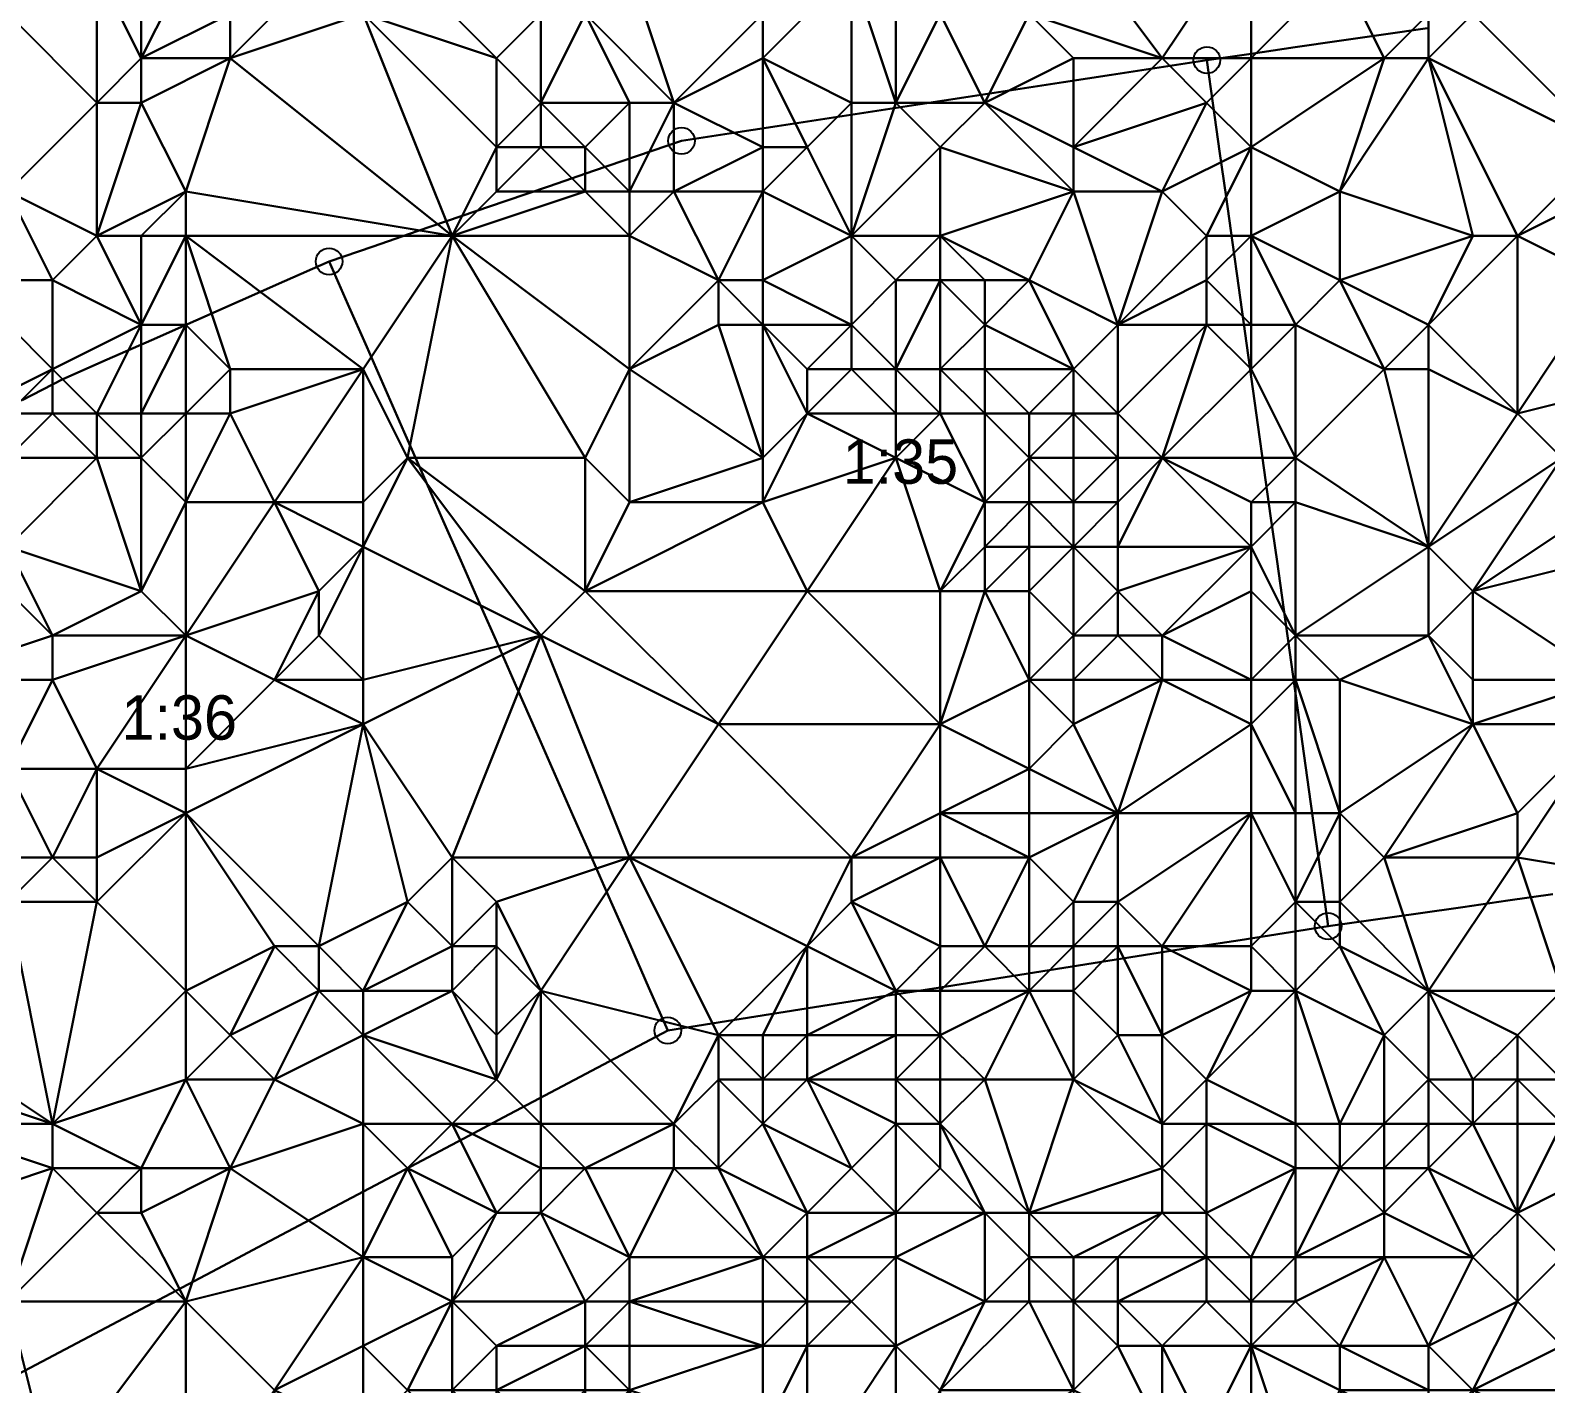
# Model space of a CAD drawing. Header units: metres. Extents: x 305150 to 305680, y 6404300 to 6404580.
# Drawn here: x 305379 to 305447.3, y 6404380.3 to 6404441.3 of the extents above; entities that cross this region are included whole.
import ezdxf

# ---------------------------------------------------------------- set-up
doc = ezdxf.new("R2010")
doc.units = ezdxf.units.M
for name, color, linetype in [('GRANSPUNKTER', 1, 'Continuous'), ('TERRANG', 8, 'Continuous'), ('TOMTBETECKNINGAR', 3, 'Continuous'), ('TOMTER_1945', 1, 'Continuous')]:
    doc.layers.add(name, color=color, linetype=linetype)

msp = doc.modelspace()

# ---------------------------------------------------------------- linework, layer by layer
at = {"layer": 'GRANSPUNKTER'}
for centre in [(305432.01, 6404439.92, 6.854), (305408.34, 6404436.28, 9.613), (305392.46, 6404430.85, 11.748), (305437.47, 6404400.91, 8.847), (305407.72, 6404396.21, 12.546)]:
    msp.add_circle(centre, 0.6, dxfattribs=at)
for p in [(305432.01, 6404439.92, 6.854), (305408.34, 6404436.28, 9.613), (305392.46, 6404430.85, 11.748), (305437.47, 6404400.91, 8.847), (305407.72, 6404396.21, 12.546)]:
    msp.add_point(p, dxfattribs=at)
at = {"layer": 'TOMTER_1945'}
for points in [[(305378.633, 6404424.604, 13.466), (305380.46, 6404425.54, 13.231), (305382.46, 6404426.425, 12.703), (305384.46, 6404427.31, 12.159), (305386.46, 6404428.195, 11.821), (305388.46, 6404429.08, 11.763), (305390.46, 6404429.965, 11.764), (305392.46, 6404430.85, 11.798), (305394.445, 6404431.529, 11.836), (305396.43, 6404432.207, 11.874), (305398.415, 6404432.886, 11.818), (305400.4, 6404433.565, 11.692), (305402.385, 6404434.244, 11.445), (305404.37, 6404434.923, 10.98), (305406.355, 6404435.601, 10.286), (305408.34, 6404436.28, 9.663), (305410.492, 6404436.611, 9.205), (305412.644, 6404436.942, 9.037), (305414.795, 6404437.273, 8.9), (305416.947, 6404437.604, 8.782), (305419.099, 6404437.935, 8.635), (305421.251, 6404438.265, 8.425), (305423.403, 6404438.596, 8.111), (305425.555, 6404438.927, 7.747), (305427.706, 6404439.258, 7.435), (305429.858, 6404439.589, 7.124), (305432.01, 6404439.92, 6.904), (305433.999, 6404440.208, 6.76), (305435.988, 6404440.495, 6.72), (305437.976, 6404440.783, 6.694), (305439.965, 6404441.071, 6.666), (305441.954, 6404441.358, 6.625)], [(305441.954, 6404441.358, 6.625), (305439.965, 6404441.071, 6.666), (305437.976, 6404440.783, 6.694), (305435.988, 6404440.495, 6.72), (305433.999, 6404440.208, 6.76), (305432.01, 6404439.92, 6.904), (305432.297, 6404437.867, 7.26), (305432.585, 6404435.814, 7.798), (305432.872, 6404433.761, 8.302), (305433.159, 6404431.707, 8.755), (305433.447, 6404429.654, 8.911), (305433.734, 6404427.601, 8.972), (305434.022, 6404425.548, 8.705), (305434.309, 6404423.495, 8.272), (305434.596, 6404421.442, 7.886), (305434.884, 6404419.388, 7.781), (305435.171, 6404417.335, 7.837), (305435.458, 6404415.282, 7.902), (305435.746, 6404413.229, 8.028), (305436.033, 6404411.176, 8.251), (305436.321, 6404409.123, 8.529), (305436.608, 6404407.069, 8.808), (305436.895, 6404405.016, 8.975), (305437.183, 6404402.963, 8.957), (305437.47, 6404400.91, 8.897)], [(305407.72, 6404396.21, 12.596), (305409.703, 6404396.523, 12.414), (305411.687, 6404396.837, 12.464), (305413.67, 6404397.15, 12.723), (305415.653, 6404397.463, 13.293), (305417.637, 6404397.777, 13.902), (305419.62, 6404398.09, 14.217), (305421.603, 6404398.403, 14.167), (305423.587, 6404398.717, 14.034), (305425.57, 6404399.03, 13.711), (305427.553, 6404399.343, 13.027), (305429.537, 6404399.657, 12.084), (305431.52, 6404399.97, 11.105), (305433.503, 6404400.283, 10.123), (305435.487, 6404400.597, 9.382), (305437.47, 6404400.91, 8.897), (305437.183, 6404402.963, 8.957), (305436.895, 6404405.016, 8.975), (305436.608, 6404407.069, 8.808), (305436.321, 6404409.123, 8.529), (305436.033, 6404411.176, 8.251), (305435.746, 6404413.229, 8.028), (305435.458, 6404415.282, 7.902), (305435.171, 6404417.335, 7.837), (305434.884, 6404419.388, 7.781), (305434.596, 6404421.442, 7.886), (305434.309, 6404423.495, 8.272), (305434.022, 6404425.548, 8.705), (305433.734, 6404427.601, 8.972), (305433.447, 6404429.654, 8.911), (305433.159, 6404431.707, 8.755), (305432.872, 6404433.761, 8.302), (305432.585, 6404435.814, 7.798), (305432.297, 6404437.867, 7.26), (305432.01, 6404439.92, 6.904), (305429.858, 6404439.589, 7.124), (305427.706, 6404439.258, 7.435), (305425.555, 6404438.927, 7.747), (305423.403, 6404438.596, 8.111), (305421.251, 6404438.265, 8.425), (305419.099, 6404437.935, 8.635), (305416.947, 6404437.604, 8.782), (305414.795, 6404437.273, 8.9), (305412.644, 6404436.942, 9.037), (305410.492, 6404436.611, 9.205), (305408.34, 6404436.28, 9.663), (305406.355, 6404435.601, 10.286), (305404.37, 6404434.923, 10.98), (305402.385, 6404434.244, 11.445), (305400.4, 6404433.565, 11.692), (305398.415, 6404432.886, 11.818), (305396.43, 6404432.207, 11.874), (305394.445, 6404431.529, 11.836), (305392.46, 6404430.85, 11.798), (305393.308, 6404428.926, 11.867), (305394.156, 6404427.001, 11.937), (305395.003, 6404425.077, 11.967), (305395.851, 6404423.152, 11.984), (305396.699, 6404421.228, 12.03), (305397.547, 6404419.303, 12.086), (305398.394, 6404417.379, 12.139), (305399.242, 6404415.454, 12.192), (305400.09, 6404413.53, 12.313), (305400.938, 6404411.606, 12.327), (305401.786, 6404409.681, 12.305), (305402.633, 6404407.757, 12.282), (305403.481, 6404405.832, 12.26), (305404.329, 6404403.908, 12.239), (305405.177, 6404401.983, 12.335), (305406.024, 6404400.059, 12.388), (305406.872, 6404398.134, 12.44), (305407.72, 6404396.21, 12.596)], [(305378.205, 6404380.596, 17.467), (305380.049, 6404381.572, 17.505), (305381.894, 6404382.548, 17.588), (305383.739, 6404383.524, 17.67), (305385.584, 6404384.499, 17.784), (305387.428, 6404385.475, 17.749), (305389.273, 6404386.451, 17.715), (305391.118, 6404387.427, 17.681), (305392.962, 6404388.403, 17.382), (305394.807, 6404389.379, 16.997), (305396.652, 6404390.355, 16.393), (305398.496, 6404391.331, 15.417), (305400.341, 6404392.306, 14.55), (305402.186, 6404393.282, 13.854), (305404.031, 6404394.258, 13.516), (305405.875, 6404395.234, 13.109), (305407.72, 6404396.21, 12.596), (305406.872, 6404398.134, 12.44), (305406.024, 6404400.059, 12.388), (305405.177, 6404401.983, 12.335), (305404.329, 6404403.908, 12.239), (305403.481, 6404405.832, 12.26), (305402.633, 6404407.757, 12.282), (305401.786, 6404409.681, 12.305), (305400.938, 6404411.606, 12.327), (305400.09, 6404413.53, 12.313), (305399.242, 6404415.454, 12.192), (305398.394, 6404417.379, 12.139), (305397.547, 6404419.303, 12.086), (305396.699, 6404421.228, 12.03), (305395.851, 6404423.152, 11.984), (305395.003, 6404425.077, 11.967), (305394.156, 6404427.001, 11.937), (305393.308, 6404428.926, 11.867), (305392.46, 6404430.85, 11.798), (305390.46, 6404429.965, 11.764), (305388.46, 6404429.08, 11.763), (305386.46, 6404428.195, 11.821), (305384.46, 6404427.31, 12.159), (305382.46, 6404426.425, 12.703), (305380.46, 6404425.54, 13.231), (305378.633, 6404424.604, 13.466)], [(305447.602, 6404402.342, 9.846), (305445.576, 6404402.056, 9.643), (305443.549, 6404401.769, 9.3), (305441.523, 6404401.483, 8.966), (305439.496, 6404401.196, 8.826), (305437.47, 6404400.91, 8.897), (305435.487, 6404400.597, 9.382), (305433.503, 6404400.283, 10.123), (305431.52, 6404399.97, 11.105), (305429.537, 6404399.657, 12.084), (305427.553, 6404399.343, 13.027), (305425.57, 6404399.03, 13.711), (305423.587, 6404398.717, 14.034), (305421.603, 6404398.403, 14.167), (305419.62, 6404398.09, 14.217), (305417.637, 6404397.777, 13.902), (305415.653, 6404397.463, 13.293), (305413.67, 6404397.15, 12.723), (305411.687, 6404396.837, 12.464), (305409.703, 6404396.523, 12.414), (305407.72, 6404396.21, 12.596), (305405.875, 6404395.234, 13.109), (305404.031, 6404394.258, 13.516), (305402.186, 6404393.282, 13.854), (305400.341, 6404392.306, 14.55), (305398.496, 6404391.331, 15.417), (305396.652, 6404390.355, 16.393), (305394.807, 6404389.379, 16.997), (305392.962, 6404388.403, 17.382), (305391.118, 6404387.427, 17.681), (305389.273, 6404386.451, 17.715), (305387.428, 6404385.475, 17.749), (305385.584, 6404384.499, 17.784), (305383.739, 6404383.524, 17.67), (305381.894, 6404382.548, 17.588), (305380.049, 6404381.572, 17.505), (305378.205, 6404380.596, 17.467)], [(305437.47, 6404400.91, 8.897), (305439.496, 6404401.196, 8.826), (305441.523, 6404401.483, 8.966), (305443.549, 6404401.769, 9.3), (305445.576, 6404402.056, 9.643), (305447.602, 6404402.342, 9.846)]]:
    msp.add_polyline3d(points, dxfattribs=at)

# ---------------------------------------------------------------- texts
at = {"layer": 'TOMTBETECKNINGAR'}
for s, p in [('1:35', (305415.6, 6404420.834, 12.375)), ('1:36', (305383.106, 6404409.306, 14.502))]:
    msp.add_text(s, height=2, dxfattribs=at).set_placement(p)

# ---------------------------------------------------------------- meshes
at = {"layer": 'TERRANG'}
mesh = msp.add_polyface(dxfattribs=at)
corners = [(305360, 6404462, 13.104), (305358, 6404462, 13.379), (305362, 6404458, 13.174), (305360, 6404448, 13.766), (305358, 6404452, 14.04), (305354, 6404446, 14.016), (305358, 6404440, 12.742), (305364, 6404452, 13.627), (305366, 6404464, 12.273), (305362, 6404450, 13.798), (305366, 6404446, 12.883), (305366, 6404444, 12.58), (305370, 6404446, 12.111), (305376, 6404450, 10.943), (305368, 6404452, 13.034), (305368, 6404454, 13.006), (305376, 6404446, 10.565), (305382, 6404448, 10.176), (305382, 6404444, 10.121), (305368, 6404456, 12.827), (305362, 6404448, 13.609), (305364, 6404442, 12.435), (305372, 6404466, 11.089), (305376, 6404456, 11.026), (305374, 6404454, 11.426), (305384, 6404446, 9.92), (305384, 6404444, 10.161), (305386, 6404444, 10.283), (305388, 6404446, 9.781), (305382, 6404456, 10.183), (305390, 6404450, 9.182), (305392, 6404448, 9.151), (305388, 6404444, 10.374), (305390, 6404460, 9.891), (305390, 6404456, 9.782), (305392, 6404458, 9.621), (305386, 6404454, 10.071), (305390, 6404452, 9.314), (305392, 6404450, 8.867), (305392, 6404452, 8.911), (305378, 6404462, 10.666), (305382, 6404464, 9.702), (305384, 6404464, 9.437), (305378, 6404442, 10.241), (305376, 6404444, 10.359), (305372, 6404442, 10.652), (305394, 6404444, 10.522)]
mesh.append_faces([[corners[k] for k in face] for face in [(0, 1, 2), (3, 4, 5), (6, 3, 5), (4, 7, 2), (8, 0, 2), (3, 9, 4), (9, 7, 4), (10, 11, 12), (13, 14, 12), (14, 10, 12), (7, 14, 15), (10, 14, 7), (16, 13, 12), (17, 16, 18), (16, 17, 13), (19, 8, 2), (7, 19, 2), (19, 7, 15), (20, 9, 3), (20, 3, 21), (22, 19, 23), (24, 14, 13), (14, 24, 15), (23, 24, 13), (24, 19, 15), (19, 24, 23), (25, 18, 26), (25, 17, 18), (27, 25, 26), (28, 25, 27), (29, 23, 13), (17, 29, 13), (30, 28, 31), (30, 25, 28), (32, 28, 27), (33, 34, 35), (36, 29, 17), (36, 30, 37), (34, 36, 37), (29, 36, 33), (36, 34, 33), (38, 30, 31), (39, 34, 37), (29, 40, 23), (41, 40, 29), (42, 29, 33), (1, 4, 2), (18, 16, 43), (43, 16, 44), (45, 16, 12), (16, 45, 44), (20, 10, 7), (9, 20, 7), (11, 20, 21), (10, 20, 11), (32, 46, 31), (28, 32, 31), (30, 36, 25), (25, 36, 17), (30, 39, 37), (38, 39, 30), (34, 39, 35)]])
mesh = msp.add_polyface(dxfattribs=at)
corners = [(305420, 6404450, 6.67), (305418, 6404444, 7.014), (305424, 6404448, 6.532), (305420, 6404430, 9.386), (305422, 6404430, 9.338), (305420, 6404432, 9.058), (305422, 6404428, 10.21), (305420, 6404442, 7.275), (305424, 6404442, 7.11), (305420, 6404426, 11.523), (305430, 6404440, 6.944), (305434, 6404446, 5.998), (305426, 6404440, 7.305), (305438, 6404430, 7.656), (305438, 6404434, 7.386), (305434, 6404432, 8.53), (305432, 6404428, 9.196), (305432, 6404430, 9.091), (305428, 6404428, 9.006), (305444, 6404432, 7.169), (305442, 6404440, 6.828), (305422, 6404438, 8.418), (305418, 6404438, 8.631), (305420, 6404436, 8.914), (305426, 6404436, 8.569), (305440, 6404440, 6.819), (305442, 6404442, 6.456), (305438, 6404444, 6.042), (305444, 6404442, 6.39), (305432, 6404432, 8.868), (305436, 6404428, 8.212), (305440, 6404426, 7.432), (305442, 6404428, 7.34), (305426, 6404434, 8.884), (305430, 6404434, 8.696), (305434, 6404436, 7.465), (305432, 6404438, 7.201), (305444, 6404446, 5.364), (305438, 6404452, 5.424), (305444, 6404444, 5.726), (305434, 6404428, 8.922), (305434, 6404426, 8.741), (305424, 6404430, 9.125), (305426, 6404426, 9.434), (305434, 6404440, 6.735)]
mesh.append_faces([[corners[k] for k in face] for face in [(0, 1, 2), (3, 4, 5), (6, 4, 3), (1, 7, 2), (7, 8, 2), (9, 6, 3), (10, 11, 2), (8, 10, 2), (12, 10, 8), (13, 14, 15), (16, 17, 18), (19, 14, 13), (14, 19, 20), (21, 12, 8), (7, 21, 8), (21, 22, 23), (12, 24, 10), (21, 24, 12), (25, 14, 20), (25, 26, 27), (26, 25, 20), (28, 26, 20), (29, 17, 15), (30, 13, 15), (30, 31, 13), (31, 32, 13), (32, 19, 13), (24, 33, 34), (34, 33, 18), (33, 23, 5), (25, 35, 14), (14, 35, 15), (35, 36, 34), (29, 35, 34), (35, 29, 15), (37, 38, 27), (28, 39, 26), (30, 40, 41), (16, 40, 17), (17, 40, 15), (40, 30, 15), (33, 42, 18), (6, 42, 4), (42, 43, 18), (43, 42, 6), (44, 35, 25), (35, 44, 36), (44, 25, 27), (11, 44, 27), (36, 44, 10), (10, 44, 11), (36, 24, 34), (24, 36, 10), (29, 34, 18), (17, 29, 18), (33, 24, 21), (33, 21, 23), (38, 11, 27), (26, 39, 27), (39, 37, 27), (42, 33, 5), (4, 42, 5)]])
mesh = msp.add_polyface(dxfattribs=at)
corners = [(305408, 6404438, 8.968), (305412, 6404440, 8.618), (305412, 6404442, 8.183), (305406, 6404444, 8.011), (305414, 6404436, 8.998), (305416, 6404438, 8.752), (305394, 6404442, 11.087), (305398, 6404432, 11.872), (305400, 6404436, 11.394), (305388, 6404440, 11.565), (305402, 6404438, 10.421), (305404, 6404442, 8.501), (305402, 6404442, 8.905), (305406, 6404438, 9.224), (305410, 6404446, 7.251), (305404, 6404448, 7.515), (305410, 6404450, 6.954), (305408, 6404434, 10.588), (305412, 6404436, 9.175), (305398, 6404442, 10.364), (305396, 6404444, 10.191), (305402, 6404444, 8.246), (305400, 6404448, 7.786), (305416, 6404444, 7.159), (305420, 6404450, 6.67), (305418, 6404444, 7.014), (305402, 6404436, 11.063), (305400, 6404434, 11.685), (305394, 6404444, 10.522), (305390, 6404442, 11.247), (305400, 6404440, 10.371), (305412, 6404434, 9.726), (305404, 6404436, 10.634), (305406, 6404434, 10.987), (305396, 6404448, 8.43), (305398, 6404446, 8.526), (305394, 6404448, 8.866), (305392, 6404448, 9.151), (305404, 6404434, 11.285), (305396, 6404446, 9.17), (305418, 6404438, 8.631), (305422, 6404438, 8.418), (305420, 6404442, 7.275), (305416, 6404432, 9.314), (305420, 6404436, 8.914)]
mesh.append_faces([[corners[k] for k in face] for face in [(0, 1, 2), (3, 0, 2), (1, 4, 5), (6, 7, 8), (7, 6, 9), (10, 11, 12), (11, 10, 13), (14, 3, 2), (3, 14, 15), (14, 16, 15), (17, 18, 0), (18, 1, 0), (18, 4, 1), (6, 19, 20), (21, 11, 3), (21, 3, 15), (11, 21, 12), (22, 21, 15), (21, 19, 12), (23, 14, 2), (14, 23, 16), (24, 23, 25), (26, 10, 8), (27, 26, 8), (28, 6, 20), (28, 29, 6), (10, 30, 8), (30, 10, 12), (19, 30, 12), (31, 18, 17), (18, 31, 4), (32, 33, 13), (10, 32, 13), (26, 32, 10), (34, 35, 22), (19, 35, 20), (21, 35, 19), (35, 21, 22), (28, 36, 37), (38, 26, 27), (38, 32, 26), (32, 38, 33), (35, 39, 20), (39, 35, 34), (39, 28, 20), (36, 39, 34), (39, 36, 28), (40, 41, 42), (11, 13, 0), (3, 11, 0), (13, 33, 0), (33, 17, 0), (1, 23, 2), (23, 1, 5), (30, 19, 6), (30, 6, 8), (40, 23, 5), (23, 40, 25), (40, 42, 25), (43, 40, 5), (4, 43, 5), (40, 43, 44)]])
mesh = msp.add_polyface(dxfattribs=at)
corners = [(305464, 6404442, 5.703), (305466, 6404444, 5.144), (305462, 6404448, 4.473), (305458, 6404442, 5.557), (305444, 6404432, 7.169), (305446, 6404432, 7.207), (305442, 6404440, 6.828), (305450, 6404436, 7.216), (305448, 6404444, 5.441), (305452, 6404438, 6.555), (305456, 6404446, 4.832), (305462, 6404440, 5.952), (305444, 6404442, 6.39), (305460, 6404436, 7.109), (305450, 6404430, 7.483), (305450, 6404434, 7.412), (305452, 6404434, 7.462), (305454, 6404440, 5.815), (305454, 6404436, 7.162), (305444, 6404444, 5.726), (305444, 6404446, 5.364), (305454, 6404434, 7.471), (305456, 6404434, 7.469), (305452, 6404436, 7.202), (305458, 6404434, 7.441), (305460, 6404434, 7.336), (305462, 6404430, 6.936), (305456, 6404426, 7.567), (305474, 6404434, 6.813), (305470, 6404432, 6.676), (305472, 6404430, 6.094), (305468, 6404434, 6.881), (305468, 6404430, 6.454), (305468, 6404440, 6.189), (305472, 6404438, 6.798), (305472, 6404442, 6.015), (305474, 6404436, 6.921), (305474, 6404438, 6.837), (305456, 6404444, 5.109), (305452, 6404448, 4.887), (305466, 6404440, 6.063), (305466, 6404434, 6.856), (305470, 6404446, 4.616), (305468, 6404446, 4.578), (305474, 6404442, 6.036), (305454, 6404426, 7.566), (305466, 6404428, 6.621)]
mesh.append_faces([[corners[k] for k in face] for face in [(0, 1, 2), (3, 0, 2), (4, 5, 6), (5, 7, 6), (8, 7, 9), (10, 3, 2), (3, 11, 0), (7, 12, 6), (12, 7, 8), (13, 11, 3), (14, 15, 5), (15, 14, 16), (15, 7, 5), (17, 8, 9), (18, 17, 9), (17, 13, 3), (13, 17, 18), (19, 8, 20), (19, 12, 8), (18, 21, 22), (14, 21, 16), (7, 23, 9), (23, 18, 9), (13, 24, 25), (24, 26, 25), (27, 24, 22), (28, 29, 30), (29, 31, 32), (33, 31, 34), (35, 33, 34), (36, 37, 34), (10, 38, 3), (38, 17, 3), (8, 38, 39), (17, 38, 8), (40, 33, 1), (40, 1, 0), (11, 40, 0), (13, 41, 11), (41, 40, 11), (41, 13, 25), (26, 41, 25), (31, 41, 32), (15, 23, 7), (23, 15, 16), (21, 23, 16), (23, 21, 18), (24, 13, 18), (24, 18, 22), (29, 28, 36), (29, 36, 34), (31, 29, 34), (1, 42, 43), (42, 33, 35), (33, 42, 1), (37, 44, 35), (37, 35, 34), (21, 45, 22), (40, 41, 33), (33, 41, 31), (46, 41, 26), (41, 46, 32)]])
mesh = msp.add_polyface(dxfattribs=at)
corners = [(305398, 6404432, 11.872), (305386, 6404434, 11.492), (305386, 6404432, 11.543), (305388, 6404440, 11.565), (305384, 6404432, 11.522), (305378, 6404442, 10.241), (305378, 6404434, 11.384), (305382, 6404438, 11.27), (305384, 6404440, 11.187), (305384, 6404438, 11.375), (305382, 6404444, 10.121), (305384, 6404444, 10.161), (305394, 6404442, 11.087), (305390, 6404442, 11.247), (305382, 6404432, 11.515), (305380, 6404430, 11.825), (305388, 6404426, 11.875), (305394, 6404426, 11.907), (305386, 6404428, 11.793), (305386, 6404444, 10.283), (305388, 6404442, 11.207), (305376, 6404430, 11.748), (305388, 6404444, 10.374), (305386, 6404424, 12.431), (305384, 6404428, 11.974), (305388, 6404424, 12.055), (305390, 6404420, 12.07), (305380, 6404426, 13.1), (305386, 6404414, 13.216), (305392, 6404416, 12.055), (305386, 6404420, 12.691), (305384, 6404416, 13.205), (305378, 6404418, 13.9), (305382, 6404422, 13.641), (305378, 6404422, 13.792), (305382, 6404424, 13.453), (305384, 6404424, 12.999), (305376, 6404424, 13.411), (305378, 6404424, 13.551), (305384, 6404422, 13.235), (305380, 6404424, 13.598), (305376, 6404418, 13.857), (305380, 6404414, 13.723), (305394, 6404444, 10.522)]
mesh.append_faces([[corners[k] for k in face] for face in [(0, 1, 2), (1, 0, 3), (1, 4, 2), (5, 6, 7), (8, 9, 3), (9, 1, 3), (9, 8, 7), (10, 8, 11), (12, 13, 3), (14, 6, 15), (6, 14, 7), (16, 17, 2), (18, 16, 2), (8, 19, 11), (13, 20, 3), (20, 8, 3), (20, 19, 8), (6, 21, 15), (22, 20, 13), (20, 22, 19), (23, 16, 18), (24, 14, 15), (14, 24, 4), (23, 25, 16), (25, 26, 17), (16, 25, 17), (21, 27, 15), (27, 24, 15), (28, 29, 26), (25, 30, 26), (30, 25, 23), (30, 28, 26), (28, 30, 31), (32, 31, 33), (34, 32, 33), (35, 36, 24), (27, 35, 24), (37, 34, 38), (36, 39, 23), (39, 30, 23), (40, 27, 38), (40, 35, 27), (34, 40, 38), (40, 34, 33), (35, 40, 33), (41, 42, 32), (10, 5, 7), (8, 10, 7), (1, 14, 4), (14, 9, 7), (9, 14, 1), (43, 22, 13), (24, 18, 2), (4, 24, 2), (24, 36, 18), (36, 23, 18), (37, 27, 21), (27, 37, 38), (39, 35, 33), (35, 39, 36), (31, 39, 33), (30, 39, 31)]])
mesh = msp.add_polyface(dxfattribs=at)
corners = [(305394, 6404426, 11.907), (305398, 6404432, 11.872), (305386, 6404432, 11.543), (305396, 6404422, 11.944), (305404, 6404422, 12.292), (305404, 6404416, 12.288), (305394, 6404420, 11.879), (305390, 6404420, 12.07), (305406, 6404420, 12.267), (305402, 6404414, 12.286), (305406, 6404426, 12.128), (305406, 6404432, 11.484), (305400, 6404434, 11.685), (305400, 6404436, 11.394), (305420, 6404416, 11.933), (305418, 6404422, 11.962), (305414, 6404416, 11.67), (305408, 6404434, 10.588), (305406, 6404434, 10.987), (305418, 6404424, 11.942), (305420, 6404424, 11.972), (305418, 6404430, 9.477), (305420, 6404430, 9.386), (305420, 6404432, 9.058), (305410, 6404430, 11.579), (305412, 6404422, 11.8), (305410, 6404428, 11.898), (305412, 6404434, 9.726), (305412, 6404420, 11.776), (305414, 6404424, 11.795), (305422, 6404420, 11.964), (305394, 6404418, 11.871), (305392, 6404416, 12.055), (305412, 6404430, 11.208), (305416, 6404426, 11.565), (305404, 6404434, 11.285), (305418, 6404426, 11.524), (305416, 6404428, 10.818), (305416, 6404432, 9.314), (305414, 6404436, 8.998), (305420, 6404436, 8.914), (305414, 6404426, 11.691), (305412, 6404428, 11.692), (305420, 6404426, 11.523), (305392, 6404414, 12.229)]
mesh.append_faces([[corners[k] for k in face] for face in [(0, 1, 2), (1, 0, 3), (4, 1, 3), (5, 4, 3), (0, 6, 3), (7, 6, 0), (5, 8, 4), (9, 5, 3), (10, 1, 4), (10, 11, 1), (8, 10, 4), (1, 12, 13), (14, 15, 16), (17, 18, 11), (19, 15, 20), (21, 22, 23), (24, 17, 11), (25, 26, 10), (25, 10, 8), (24, 27, 17), (28, 25, 8), (15, 28, 16), (19, 29, 15), (15, 30, 20), (31, 6, 7), (32, 31, 7), (6, 31, 3), (31, 9, 3), (33, 27, 24), (34, 29, 19), (18, 35, 11), (36, 21, 37), (34, 36, 37), (36, 34, 19), (38, 33, 37), (21, 38, 37), (33, 38, 27), (27, 38, 39), (38, 21, 23), (40, 38, 23), (34, 41, 29), (41, 34, 37), (33, 42, 37), (42, 41, 37), (26, 24, 10), (10, 24, 11), (28, 8, 5), (28, 5, 16), (28, 29, 25), (29, 28, 15), (35, 12, 1), (11, 35, 1), (36, 43, 22), (21, 36, 22), (43, 36, 20), (36, 19, 20), (44, 31, 32), (29, 42, 25), (25, 42, 26), (41, 42, 29), (42, 24, 26), (42, 33, 24)]])
mesh = msp.add_polyface(dxfattribs=at)
corners = [(305446, 6404404, 9.815), (305450, 6404410, 9.885), (305446, 6404406, 9.797), (305444, 6404416, 8.231), (305444, 6404412, 9.136), (305450, 6404412, 9.794), (305444, 6404410, 9.439), (305448, 6404422, 7.82), (305442, 6404418, 7.788), (305446, 6404424, 7.511), (305462, 6404412, 10.744), (305462, 6404408, 10.407), (305464, 6404410, 10.794), (305456, 6404416, 10.278), (305466, 6404414, 10.882), (305468, 6404406, 10.901), (305462, 6404402, 10.191), (305450, 6404420, 8.526), (305458, 6404402, 9.997), (305452, 6404418, 9.553), (305454, 6404420, 9.38), (305454, 6404416, 10.102), (305464, 6404416, 10.607), (305462, 6404416, 10.607), (305460, 6404416, 10.532), (305460, 6404418, 10.167), (305450, 6404430, 7.483), (305446, 6404432, 7.207), (305454, 6404418, 9.9), (305464, 6404418, 10.049), (305456, 6404420, 9.505), (305456, 6404418, 10.064), (305458, 6404424, 7.869), (305442, 6404428, 7.34), (305444, 6404432, 7.169), (305462, 6404430, 6.936), (305458, 6404434, 7.441), (305456, 6404426, 7.567), (305454, 6404424, 7.825), (305462, 6404428, 6.902), (305454, 6404426, 7.566), (305454, 6404434, 7.471), (305456, 6404424, 7.85), (305466, 6404428, 6.621), (305464, 6404426, 7.019), (305456, 6404434, 7.469)]
mesh.append_faces([[corners[k] for k in face] for face in [(0, 1, 2), (3, 4, 5), (1, 6, 2), (3, 7, 8), (7, 9, 8), (10, 11, 12), (11, 13, 1), (13, 11, 10), (14, 10, 12), (15, 11, 16), (17, 7, 3), (0, 18, 1), (18, 11, 1), (11, 18, 16), (19, 3, 5), (19, 17, 3), (19, 20, 17), (21, 19, 5), (22, 23, 10), (24, 13, 10), (23, 24, 10), (24, 23, 25), (26, 27, 9), (21, 28, 19), (28, 20, 19), (23, 29, 25), (22, 29, 23), (30, 31, 25), (32, 30, 25), (27, 33, 9), (34, 33, 27), (35, 36, 37), (17, 38, 7), (20, 38, 17), (39, 37, 32), (39, 35, 37), (40, 41, 26), (38, 40, 7), (37, 42, 32), (42, 30, 32), (39, 43, 35), (44, 39, 32), (4, 6, 5), (6, 1, 5), (1, 21, 5), (13, 21, 1), (31, 24, 25), (24, 31, 13), (28, 21, 13), (31, 28, 13), (30, 28, 31), (28, 30, 20), (40, 37, 45), (40, 26, 9), (7, 40, 9), (40, 42, 37), (42, 40, 38), (30, 42, 20), (42, 38, 20), (29, 44, 25), (44, 32, 25)]])
mesh = msp.add_polyface(dxfattribs=at)
corners = [(305420, 6404416, 11.933), (305422, 6404416, 11.926), (305422, 6404418, 11.963), (305436, 6404420, 7.57), (305436, 6404414, 7.852), (305442, 6404418, 7.788), (305422, 6404424, 11.846), (305422, 6404420, 11.964), (305424, 6404422, 11.28), (305420, 6404424, 11.972), (305422, 6404428, 10.21), (305420, 6404426, 11.523), (305422, 6404426, 11.307), (305424, 6404424, 11.09), (305434, 6404418, 7.887), (305434, 6404420, 7.825), (305424, 6404420, 11.33), (305426, 6404426, 9.434), (305428, 6404424, 9.063), (305428, 6404428, 9.006), (305432, 6404428, 9.196), (305436, 6404422, 7.587), (305440, 6404426, 7.432), (305426, 6404424, 9.702), (305428, 6404422, 9.087), (305430, 6404422, 8.884), (305428, 6404420, 9.145), (305426, 6404418, 10.101), (305424, 6404418, 11.409), (305424, 6404416, 11.489), (305428, 6404416, 9.375), (305428, 6404418, 9.24), (305434, 6404428, 8.922), (305434, 6404426, 8.741), (305442, 6404428, 7.34), (305442, 6404426, 7.367), (305446, 6404424, 7.511), (305418, 6404422, 11.962), (305430, 6404414, 9.05), (305434, 6404416, 7.98), (305426, 6404420, 9.908), (305426, 6404422, 9.817), (305436, 6404428, 8.212), (305426, 6404414, 10.718)]
mesh.append_faces([[corners[k] for k in face] for face in [(0, 1, 2), (3, 4, 5), (6, 7, 8), (7, 6, 9), (10, 11, 12), (13, 6, 8), (6, 13, 12), (14, 3, 15), (7, 16, 8), (17, 10, 12), (13, 17, 12), (17, 18, 19), (18, 20, 19), (3, 21, 15), (21, 3, 5), (22, 21, 5), (17, 23, 18), (23, 17, 13), (24, 25, 18), (25, 24, 26), (27, 28, 29), (27, 30, 31), (32, 20, 33), (34, 35, 36), (35, 34, 22), (36, 35, 5), (35, 22, 5), (7, 37, 0), (7, 0, 2), (11, 6, 12), (6, 11, 9), (29, 28, 1), (1, 28, 2), (30, 14, 31), (14, 30, 38), (14, 4, 3), (14, 39, 4), (16, 7, 2), (28, 16, 2), (24, 40, 26), (40, 24, 41), (8, 40, 41), (16, 40, 8), (24, 23, 41), (23, 24, 18), (23, 8, 41), (23, 13, 8), (20, 25, 33), (25, 20, 18), (21, 25, 15), (25, 21, 33), (14, 25, 31), (25, 14, 15), (25, 26, 31), (21, 42, 33), (42, 21, 22), (26, 27, 31), (40, 27, 26), (27, 16, 28), (27, 40, 16), (30, 27, 43), (43, 27, 29)]])
mesh = msp.add_polyface(dxfattribs=at)
corners = [(305390, 6404400, 14.315), (305386, 6404398, 16.273), (305388, 6404396, 16.249), (305386, 6404394, 16.606), (305384, 6404390, 17.284), (305388, 6404390, 17.34), (305394, 6404392, 16.398), (305390, 6404394, 16.353), (305384, 6404388, 17.526), (305380, 6404392, 16.616), (305382, 6404402, 16.286), (305392, 6404398, 14.291), (305372, 6404408, 13.736), (305374, 6404408, 13.945), (305374, 6404412, 13.618), (305380, 6404390, 16.779), (305382, 6404388, 17.299), (305374, 6404392, 16.462), (305374, 6404388, 16.445), (305382, 6404404, 15.811), (305380, 6404404, 15.97), (305376, 6404418, 13.857), (305372, 6404418, 13.32), (305372, 6404398, 15.848), (305374, 6404396, 16.462), (305374, 6404400, 16.328), (305374, 6404394, 16.463), (305378, 6404402, 16.384), (305372, 6404390, 16.059), (305386, 6404408, 14.001), (305386, 6404406, 14.464), (305394, 6404410, 12.339), (305392, 6404400, 13.842), (305390, 6404412, 12.934), (305386, 6404414, 13.216), (305382, 6404408, 14.238), (305374, 6404402, 15.877), (305378, 6404404, 15.889), (305378, 6404408, 14.273), (305372, 6404400, 15.697), (305374, 6404406, 14.416), (305372, 6404404, 14.562), (305380, 6404412, 13.748), (305378, 6404418, 13.9), (305380, 6404414, 13.723), (305384, 6404416, 13.205), (305392, 6404416, 12.055), (305372, 6404394, 15.829)]
mesh.append_faces([[corners[k] for k in face] for face in [(0, 1, 2), (1, 3, 2), (3, 4, 5), (6, 7, 5), (3, 7, 2), (7, 3, 5), (4, 8, 5), (9, 4, 3), (9, 3, 1), (10, 9, 1), (11, 0, 2), (7, 11, 2), (12, 13, 14), (4, 15, 16), (9, 15, 4), (15, 9, 17), (18, 15, 17), (19, 20, 10), (21, 22, 14), (23, 24, 25), (9, 26, 17), (24, 26, 9), (27, 9, 10), (27, 24, 9), (24, 27, 25), (20, 27, 10), (28, 18, 17), (29, 30, 31), (32, 30, 0), (30, 32, 31), (30, 19, 10), (0, 30, 1), (30, 10, 1), (33, 29, 31), (29, 33, 34), (35, 20, 19), (30, 35, 19), (35, 30, 29), (35, 29, 34), (27, 36, 25), (37, 27, 20), (37, 36, 27), (13, 38, 14), (35, 38, 20), (38, 37, 20), (36, 39, 25), (36, 40, 41), (37, 40, 36), (12, 40, 13), (40, 38, 13), (38, 40, 37), (38, 42, 14), (42, 38, 35), (42, 35, 34), (43, 44, 45), (44, 21, 14), (42, 44, 14), (34, 33, 46), (26, 47, 17), (47, 26, 24), (44, 42, 34), (44, 34, 45)]])
mesh = msp.add_polyface(dxfattribs=at)
corners = [(305418, 6404398, 13.941), (305414, 6404400, 12.427), (305414, 6404396, 12.873), (305410, 6404396, 12.376), (305406, 6404404, 12.173), (305416, 6404404, 12.137), (305420, 6404410, 11.725), (305420, 6404416, 11.933), (305414, 6404416, 11.67), (305412, 6404396, 12.441), (305392, 6404400, 13.842), (305394, 6404398, 13.929), (305396, 6404402, 12.531), (305394, 6404410, 12.339), (305398, 6404400, 12.509), (305416, 6404402, 12.428), (305420, 6404404, 12.428), (305410, 6404410, 11.847), (305404, 6404416, 12.288), (305402, 6404414, 12.286), (305420, 6404406, 12.043), (305394, 6404412, 12.192), (305418, 6404396, 14.295), (305400, 6404402, 12.235), (305402, 6404398, 12.558), (305408, 6404392, 13.897), (305398, 6404404, 12.245), (305398, 6404398, 12.992), (305394, 6404396, 14.57), (305420, 6404400, 13.819), (305422, 6404400, 13.989), (305420, 6404398, 14.243), (305392, 6404398, 14.291), (305390, 6404400, 14.315), (305390, 6404394, 16.353), (305400, 6404400, 12.349), (305394, 6404418, 11.871), (305392, 6404414, 12.229), (305390, 6404412, 12.934), (305414, 6404394, 13.093), (305412, 6404394, 12.729), (305400, 6404394, 13.906), (305400, 6404396, 13.217), (305420, 6404396, 14.473), (305418, 6404394, 14.364), (305420, 6404394, 14.475), (305392, 6404416, 12.055)]
mesh.append_faces([[corners[k] for k in face] for face in [(0, 1, 2), (3, 1, 4), (1, 5, 4), (6, 7, 8), (1, 9, 2), (3, 9, 1), (10, 11, 12), (13, 10, 12), (11, 14, 12), (5, 15, 16), (0, 15, 1), (15, 5, 1), (5, 17, 4), (18, 17, 8), (17, 6, 8), (17, 5, 6), (17, 19, 4), (19, 17, 18), (20, 5, 16), (5, 20, 6), (21, 13, 19), (22, 0, 2), (23, 24, 4), (24, 3, 4), (3, 24, 25), (26, 13, 12), (13, 26, 19), (19, 26, 4), (26, 23, 4), (27, 11, 28), (27, 14, 11), (29, 30, 16), (15, 29, 16), (29, 15, 0), (29, 31, 30), (31, 29, 0), (32, 10, 33), (11, 32, 28), (10, 32, 11), (32, 34, 28), (27, 35, 14), (14, 35, 23), (35, 24, 23), (36, 21, 19), (37, 38, 21), (21, 38, 13), (39, 22, 2), (26, 14, 23), (14, 26, 12), (40, 9, 3), (9, 40, 2), (41, 27, 28), (27, 41, 42), (41, 24, 42), (35, 27, 42), (24, 35, 42), (22, 43, 0), (43, 31, 0), (43, 22, 44), (45, 43, 44), (36, 37, 21), (38, 37, 46)]])
mesh = msp.add_polyface(dxfattribs=at)
corners = [(305440, 6404404, 8.9), (305446, 6404404, 9.815), (305446, 6404406, 9.797), (305442, 6404398, 8.69), (305434, 6404406, 9.423), (305436, 6404402, 9.048), (305436, 6404406, 8.934), (305420, 6404410, 11.725), (305424, 6404408, 11.739), (305424, 6404412, 11.563), (305438, 6404406, 8.851), (305438, 6404402, 8.782), (305434, 6404400, 9.854), (305430, 6404400, 11.784), (305428, 6404406, 11.64), (305424, 6404406, 12.14), (305420, 6404406, 12.043), (305444, 6404410, 9.439), (305438, 6404412, 8.119), (305424, 6404416, 11.489), (305422, 6404416, 11.926), (305426, 6404410, 11.349), (305430, 6404412, 9.365), (305428, 6404402, 12.727), (305426, 6404402, 13.372), (305422, 6404400, 13.989), (305424, 6404404, 12.901), (305420, 6404404, 12.428), (305424, 6404400, 13.943), (305434, 6404412, 8.367), (305430, 6404414, 9.05), (305442, 6404414, 8.281), (305444, 6404416, 8.231), (305442, 6404418, 7.788), (305444, 6404412, 9.136), (305436, 6404414, 7.852), (305426, 6404414, 10.718), (305434, 6404410, 8.737), (305436, 6404412, 8.086), (305434, 6404416, 7.98), (305428, 6404414, 9.638), (305428, 6404416, 9.375), (305426, 6404412, 11.065), (305420, 6404416, 11.933), (305426, 6404400, 13.611), (305434, 6404418, 7.887)]
mesh.append_faces([[corners[k] for k in face] for face in [(0, 1, 2), (1, 0, 3), (4, 5, 6), (7, 8, 9), (10, 11, 0), (12, 4, 13), (4, 12, 5), (14, 8, 15), (8, 16, 15), (16, 8, 7), (17, 0, 2), (17, 10, 0), (17, 18, 10), (19, 20, 9), (21, 14, 22), (14, 21, 8), (8, 21, 9), (23, 14, 24), (4, 23, 13), (14, 23, 4), (25, 26, 27), (28, 26, 25), (26, 28, 24), (26, 14, 15), (14, 26, 24), (29, 30, 22), (31, 32, 33), (32, 31, 34), (31, 35, 18), (35, 31, 33), (36, 19, 9), (37, 29, 22), (14, 37, 22), (37, 14, 4), (37, 4, 6), (35, 38, 18), (38, 35, 29), (37, 38, 29), (29, 39, 30), (35, 39, 29), (30, 40, 22), (40, 41, 36), (41, 40, 30), (42, 40, 36), (21, 42, 9), (42, 36, 9), (42, 21, 22), (40, 42, 22), (0, 11, 3), (5, 10, 6), (11, 10, 5), (20, 43, 7), (20, 7, 9), (16, 26, 15), (26, 16, 27), (31, 17, 34), (17, 31, 18), (44, 23, 24), (10, 38, 6), (18, 38, 10), (38, 37, 6), (39, 45, 30)]])
mesh = msp.add_polyface(dxfattribs=at)
corners = [(305454, 6404396, 9.706), (305450, 6404394, 9.73), (305456, 6404390, 10.751), (305450, 6404390, 10.414), (305448, 6404398, 9.671), (305446, 6404404, 9.815), (305442, 6404398, 8.69), (305446, 6404396, 9.092), (305450, 6404396, 9.683), (305448, 6404392, 9.725), (305448, 6404386, 11.141), (305448, 6404394, 9.42), (305454, 6404380, 11.837), (305456, 6404380, 11.672), (305446, 6404384, 11.799), (305448, 6404382, 11.862), (305458, 6404378, 11.767), (305460, 6404378, 11.644), (305460, 6404376, 12.003), (305462, 6404392, 10.266), (305460, 6404394, 9.803), (305460, 6404396, 9.675), (305464, 6404394, 10.378), (305446, 6404394, 9.039), (305444, 6404394, 8.745), (305458, 6404402, 9.997), (305462, 6404400, 10.138), (305462, 6404402, 10.191), (305444, 6404380, 12.827), (305444, 6404376, 15.635), (305448, 6404378, 13.091), (305448, 6404380, 12.254), (305450, 6404380, 12.031), (305456, 6404376, 12.463), (305446, 6404388, 10.706), (305446, 6404392, 9.327), (305444, 6404392, 9.001), (305450, 6404378, 12.674), (305454, 6404376, 12.853), (305444, 6404386, 11.407), (305442, 6404382, 12.168), (305450, 6404376, 13.711), (305464, 6404378, 11.667), (305464, 6404376, 12.01)]
mesh.append_faces([[corners[k] for k in face] for face in [(0, 1, 2), (1, 3, 2), (4, 5, 6), (7, 4, 6), (4, 8, 0), (8, 1, 0), (1, 9, 3), (3, 10, 2), (11, 9, 1), (8, 11, 1), (12, 13, 2), (10, 12, 2), (10, 14, 15), (16, 17, 13), (16, 18, 17), (19, 20, 2), (20, 0, 2), (20, 21, 0), (20, 22, 21), (20, 19, 22), (23, 11, 7), (24, 23, 7), (25, 26, 27), (26, 25, 21), (21, 25, 0), (25, 4, 0), (25, 5, 4), (14, 28, 15), (28, 29, 30), (28, 31, 15), (31, 28, 30), (31, 32, 15), (33, 16, 13), (16, 33, 18), (9, 34, 3), (34, 9, 35), (34, 10, 3), (36, 34, 35), (32, 37, 12), (12, 37, 38), (39, 40, 14), (40, 28, 14), (37, 41, 38), (41, 37, 30), (11, 8, 4), (7, 11, 4), (17, 18, 42), (18, 43, 42), (17, 19, 13), (13, 19, 2), (9, 23, 35), (11, 23, 9), (36, 23, 24), (23, 36, 35), (32, 12, 10), (32, 10, 15), (12, 33, 13), (33, 12, 38), (34, 39, 14), (34, 14, 10), (37, 31, 30), (37, 32, 31)]])
mesh = msp.add_polyface(dxfattribs=at)
corners = [(305440, 6404396, 8.693), (305442, 6404398, 8.69), (305438, 6404400, 8.771), (305438, 6404402, 8.782), (305436, 6404402, 9.048), (305434, 6404398, 10.126), (305434, 6404400, 9.854), (305430, 6404400, 11.784), (305422, 6404400, 13.989), (305420, 6404398, 14.243), (305424, 6404398, 13.992), (305424, 6404400, 13.943), (305444, 6404394, 8.745), (305446, 6404396, 9.092), (305436, 6404398, 9.395), (305428, 6404400, 12.86), (305426, 6404398, 13.491), (305428, 6404396, 12.402), (305428, 6404402, 12.727), (305442, 6404390, 9.333), (305444, 6404392, 9.001), (305442, 6404392, 8.832), (305442, 6404394, 8.662), (305440, 6404392, 8.9), (305438, 6404392, 9.211), (305430, 6404396, 11.792), (305432, 6404394, 11.431), (305430, 6404392, 11.987), (305426, 6404400, 13.611), (305426, 6404402, 13.372), (305446, 6404388, 10.706), (305432, 6404392, 11.433), (305432, 6404388, 10.969), (305436, 6404390, 9.831), (305436, 6404392, 9.762), (305430, 6404390, 11.796), (305420, 6404396, 14.473), (305422, 6404394, 14.09), (305426, 6404394, 12.712), (305424, 6404388, 12.598), (305440, 6404390, 9.226), (305438, 6404390, 9.429), (305440, 6404388, 9.892), (305422, 6404388, 13.131), (305420, 6404392, 14.172), (305420, 6404390, 13.833)]
mesh.append_faces([[corners[k] for k in face] for face in [(0, 1, 2), (3, 4, 2), (5, 6, 7), (8, 9, 10), (11, 8, 10), (12, 13, 1), (14, 0, 2), (14, 6, 5), (15, 16, 17), (18, 15, 7), (19, 20, 21), (0, 22, 1), (22, 12, 1), (23, 22, 0), (22, 23, 21), (24, 23, 0), (25, 5, 7), (25, 26, 5), (25, 27, 26), (27, 25, 17), (11, 28, 29), (28, 16, 15), (30, 20, 19), (31, 32, 33), (34, 31, 33), (32, 31, 35), (26, 31, 34), (27, 31, 26), (31, 27, 35), (36, 37, 10), (9, 36, 10), (38, 16, 10), (16, 38, 17), (37, 38, 10), (38, 27, 17), (38, 37, 39), (35, 38, 39), (27, 38, 35), (40, 41, 42), (1, 3, 2), (6, 14, 4), (4, 14, 2), (26, 14, 5), (14, 26, 34), (22, 20, 12), (20, 22, 21), (24, 14, 34), (14, 24, 0), (25, 15, 17), (15, 25, 7), (18, 28, 15), (16, 28, 10), (28, 11, 10), (43, 44, 45), (44, 43, 39), (37, 44, 39), (23, 40, 21), (40, 19, 21), (41, 24, 34), (41, 34, 33), (41, 40, 23), (24, 41, 23)]])
mesh = msp.add_polyface(dxfattribs=at)
corners = [(305412, 6404392, 13.337), (305414, 6404388, 14.661), (305416, 6404390, 13.983), (305410, 6404390, 14.424), (305412, 6404386, 15.307), (305410, 6404394, 12.784), (305410, 6404396, 12.376), (305408, 6404392, 13.897), (305414, 6404386, 15.223), (305418, 6404386, 14.204), (305416, 6404384, 15.06), (305414, 6404394, 13.093), (305404, 6404390, 14.359), (305402, 6404388, 15.209), (305406, 6404386, 14.787), (305402, 6404390, 14.686), (305400, 6404388, 16.067), (305402, 6404392, 14.153), (305408, 6404390, 14.479), (305402, 6404398, 12.558), (305390, 6404394, 16.353), (305394, 6404392, 16.398), (305394, 6404396, 14.57), (305398, 6404392, 15.291), (305396, 6404390, 16.692), (305398, 6404386, 17.212), (305418, 6404388, 14.011), (305418, 6404392, 14.149), (305418, 6404394, 14.364), (305412, 6404394, 12.729), (305404, 6404384, 15.204), (305400, 6404394, 13.906), (305394, 6404386, 17.821), (305388, 6404390, 17.34), (305398, 6404384, 17.599), (305422, 6404384, 13.432), (305422, 6404388, 13.131), (305420, 6404390, 13.833), (305420, 6404392, 14.172), (305422, 6404394, 14.09), (305420, 6404394, 14.475), (305420, 6404396, 14.473), (305418, 6404396, 14.295), (305414, 6404396, 12.873), (305414, 6404384, 15.527), (305412, 6404384, 15.589), (305406, 6404384, 14.986)]
mesh.append_faces([[corners[k] for k in face] for face in [(0, 1, 2), (1, 3, 4), (3, 1, 0), (5, 6, 7), (8, 1, 4), (9, 8, 10), (11, 0, 2), (12, 13, 14), (13, 15, 16), (15, 13, 12), (17, 12, 7), (17, 15, 12), (18, 3, 7), (18, 12, 14), (12, 18, 7), (19, 17, 7), (20, 21, 22), (21, 23, 22), (23, 21, 24), (15, 23, 16), (23, 24, 16), (17, 23, 15), (24, 25, 16), (1, 26, 2), (11, 27, 28), (27, 11, 2), (29, 5, 0), (11, 29, 0), (13, 30, 14), (31, 23, 17), (32, 25, 24), (32, 21, 33), (21, 32, 24), (32, 34, 25), (35, 36, 9), (26, 36, 37), (36, 26, 9), (38, 27, 37), (38, 39, 40), (39, 41, 40), (3, 5, 7), (5, 3, 0), (42, 11, 28), (3, 18, 4), (18, 14, 4), (8, 26, 1), (26, 8, 9), (27, 26, 37), (26, 27, 2), (5, 29, 6), (29, 11, 43), (23, 31, 22), (19, 31, 17), (34, 13, 16), (25, 34, 16), (34, 30, 13), (44, 8, 4), (45, 44, 4), (38, 40, 28), (27, 38, 28), (14, 46, 4), (46, 45, 4)]])
mesh = msp.add_polyface(dxfattribs=at)
corners = [(305378, 6404384, 17.054), (305380, 6404376, 17.94), (305386, 6404384, 17.785), (305386, 6404374, 18.88), (305366, 6404380, 17.408), (305364, 6404382, 17.165), (305362, 6404378, 17.961), (305360, 6404380, 17.888), (305376, 6404380, 17.433), (305382, 6404388, 17.299), (305390, 6404376, 19.09), (305392, 6404372, 19.564), (305374, 6404372, 18.584), (305382, 6404368, 19.476), (305374, 6404370, 18.851), (305368, 6404376, 17.535), (305368, 6404380, 17.303), (305384, 6404372, 18.801), (305372, 6404376, 17.704), (305388, 6404390, 17.34), (305384, 6404388, 17.526), (305384, 6404390, 17.284), (305374, 6404384, 16.676), (305372, 6404384, 16.549), (305390, 6404380, 18.901), (305394, 6404386, 17.821), (305384, 6404370, 19.067), (305374, 6404374, 18.202), (305368, 6404374, 17.643), (305366, 6404374, 17.627), (305368, 6404372, 17.853), (305374, 6404388, 16.445), (305380, 6404390, 16.779), (305368, 6404386, 15.744), (305372, 6404388, 16.167), (305364, 6404384, 16.638), (305366, 6404384, 16.384), (305366, 6404388, 14.914), (305364, 6404388, 15.017), (305360, 6404388, 16.296), (305368, 6404388, 15.22), (305370, 6404368, 18.396), (305362, 6404372, 17.643), (305362, 6404370, 17.677), (305360, 6404374, 17.799)]
mesh.append_faces([[corners[k] for k in face] for face in [(0, 1, 2), (1, 3, 2), (4, 5, 6), (5, 7, 6), (0, 8, 1), (9, 0, 2), (10, 3, 11), (12, 13, 1), (13, 12, 14), (4, 15, 16), (17, 3, 1), (13, 17, 1), (15, 18, 16), (19, 20, 2), (20, 9, 2), (20, 21, 9), (22, 23, 8), (22, 8, 0), (3, 24, 2), (10, 24, 3), (25, 19, 2), (24, 25, 2), (26, 17, 13), (3, 26, 11), (17, 26, 3), (18, 27, 8), (8, 27, 1), (27, 12, 1), (28, 15, 29), (30, 28, 29), (28, 18, 15), (31, 22, 0), (9, 32, 0), (32, 31, 0), (33, 23, 34), (35, 7, 5), (36, 33, 37), (4, 36, 5), (36, 4, 16), (36, 35, 5), (38, 39, 35), (33, 40, 37), (40, 33, 34), (15, 4, 6), (29, 15, 6), (23, 18, 8), (18, 23, 16), (14, 30, 41), (12, 30, 14), (42, 30, 29), (43, 30, 42), (28, 30, 12), (27, 28, 12), (28, 27, 18), (44, 29, 6), (44, 42, 29), (22, 31, 23), (23, 31, 34), (36, 38, 35), (38, 36, 37), (23, 36, 16), (33, 36, 23)]])
mesh = msp.add_polyface(dxfattribs=at)
corners = [(305438, 6404380, 12.957), (305440, 6404376, 15.604), (305442, 6404378, 14.276), (305434, 6404382, 12.123), (305438, 6404382, 11.895), (305432, 6404388, 10.969), (305434, 6404386, 10.795), (305436, 6404390, 9.831), (305436, 6404386, 10.61), (305432, 6404386, 11.094), (305444, 6404376, 15.635), (305444, 6404380, 12.827), (305426, 6404380, 14.357), (305420, 6404380, 14.573), (305420, 6404376, 15.381), (305444, 6404386, 11.407), (305446, 6404388, 10.706), (305442, 6404390, 9.333), (305430, 6404382, 13.169), (305432, 6404378, 14.213), (305432, 6404384, 11.676), (305430, 6404388, 11.501), (305428, 6404386, 12.026), (305430, 6404390, 11.796), (305424, 6404386, 12.66), (305426, 6404386, 12.345), (305424, 6404388, 12.598), (305422, 6404388, 13.131), (305422, 6404384, 13.432), (305436, 6404384, 11.146), (305440, 6404386, 10.686), (305442, 6404382, 12.168), (305440, 6404388, 9.892), (305430, 6404378, 14.415), (305428, 6404384, 12.557), (305434, 6404384, 11.308), (305442, 6404380, 12.933), (305440, 6404390, 9.226), (305428, 6404382, 13.513), (305438, 6404390, 9.429), (305424, 6404384, 13.079), (305426, 6404384, 12.786), (305434, 6404376, 14.708), (305436, 6404376, 14.805), (305426, 6404374, 15.379)]
mesh.append_faces([[corners[k] for k in face] for face in [(0, 1, 2), (3, 0, 4), (5, 6, 7), (6, 8, 7), (9, 6, 5), (10, 11, 2), (12, 13, 14), (15, 16, 17), (3, 18, 19), (18, 3, 20), (21, 9, 5), (9, 21, 22), (21, 5, 23), (24, 25, 26), (27, 24, 26), (24, 27, 28), (29, 3, 4), (30, 29, 4), (29, 30, 8), (31, 30, 4), (30, 31, 15), (32, 15, 17), (32, 30, 15), (30, 32, 8), (18, 33, 19), (34, 18, 20), (3, 35, 20), (29, 35, 3), (36, 0, 2), (11, 36, 2), (31, 36, 11), (37, 32, 17), (34, 38, 18), (33, 38, 12), (38, 33, 18), (8, 39, 7), (32, 39, 8), (40, 24, 28), (41, 40, 12), (38, 41, 12), (41, 38, 34), (3, 42, 43), (0, 3, 43), (42, 3, 19), (25, 21, 26), (21, 23, 26), (21, 25, 22), (33, 12, 44), (34, 9, 22), (9, 34, 20), (35, 9, 20), (35, 6, 9), (6, 35, 8), (35, 29, 8), (36, 31, 4), (0, 36, 4), (40, 13, 12), (13, 40, 28), (25, 41, 22), (41, 34, 22), (24, 41, 25), (40, 41, 24)]])
mesh = msp.add_polyface(dxfattribs=at)
corners = [(305394, 6404368, 20.383), (305394, 6404370, 20.033), (305392, 6404372, 19.564), (305396, 6404372, 19.394), (305396, 6404370, 19.807), (305400, 6404376, 18.413), (305398, 6404378, 18.588), (305398, 6404380, 18.329), (305396, 6404380, 18.639), (305394, 6404378, 18.975), (305390, 6404376, 19.09), (305394, 6404382, 18.588), (305388, 6404364, 20.144), (305394, 6404366, 20.431), (305400, 6404368, 18.968), (305400, 6404372, 18.615), (305402, 6404374, 18.079), (305400, 6404366, 19.086), (305402, 6404366, 18.097), (305404, 6404370, 17.289), (305404, 6404382, 15.634), (305404, 6404384, 15.204), (305400, 6404382, 17.407), (305404, 6404376, 17.083), (305402, 6404376, 17.869), (305390, 6404380, 18.901), (305394, 6404386, 17.821), (305398, 6404384, 17.599), (305396, 6404368, 20.225), (305404, 6404368, 17.194), (305404, 6404364, 17.014), (305404, 6404372, 17.377), (305406, 6404370, 16.812), (305406, 6404380, 15.683), (305404, 6404380, 16.114), (305404, 6404378, 16.631), (305400, 6404380, 17.834), (305402, 6404378, 17.475), (305398, 6404366, 19.87), (305396, 6404366, 20.341), (305400, 6404378, 18.158), (305406, 6404364, 16.413)]
mesh.append_faces([[corners[k] for k in face] for face in [(0, 1, 2), (3, 1, 4), (1, 3, 2), (5, 6, 3), (6, 7, 8), (6, 9, 3), (3, 9, 2), (9, 10, 2), (9, 6, 8), (11, 9, 8), (0, 12, 13), (12, 0, 2), (14, 15, 4), (15, 3, 4), (15, 5, 3), (5, 15, 16), (14, 17, 18), (19, 15, 14), (20, 21, 22), (23, 24, 16), (24, 5, 16), (9, 25, 10), (25, 9, 11), (26, 25, 11), (27, 7, 22), (27, 11, 8), (7, 27, 8), (27, 26, 11), (28, 14, 4), (29, 14, 18), (29, 19, 14), (30, 29, 18), (15, 31, 16), (19, 31, 15), (31, 23, 16), (31, 19, 32), (33, 34, 35), (7, 36, 22), (36, 37, 34), (34, 37, 35), (28, 38, 14), (38, 17, 14), (39, 38, 28), (5, 40, 6), (40, 37, 36), (21, 27, 22), (28, 1, 0), (1, 28, 4), (19, 29, 32), (29, 30, 41), (23, 33, 35), (34, 33, 20), (36, 34, 20), (36, 20, 22), (39, 28, 0), (39, 0, 13), (37, 23, 35), (37, 24, 23), (40, 36, 7), (40, 7, 6), (37, 40, 24), (24, 40, 5)]])
mesh = msp.add_polyface(dxfattribs=at)
corners = [(305406, 6404370, 16.812), (305410, 6404370, 16.298), (305408, 6404374, 16.679), (305412, 6404378, 16.034), (305414, 6404382, 15.619), (305412, 6404382, 15.775), (305414, 6404376, 15.992), (305412, 6404374, 16.369), (305406, 6404364, 16.413), (305410, 6404368, 16.194), (305406, 6404368, 16.645), (305414, 6404386, 15.223), (305414, 6404384, 15.527), (305416, 6404384, 15.06), (305418, 6404382, 14.564), (305422, 6404384, 13.432), (305418, 6404386, 14.204), (305416, 6404372, 15.694), (305418, 6404376, 15.584), (305404, 6404376, 17.083), (305404, 6404372, 17.377), (305410, 6404374, 16.59), (305406, 6404380, 15.683), (305406, 6404382, 15.296), (305404, 6404384, 15.204), (305406, 6404384, 14.986), (305406, 6404386, 14.787), (305420, 6404380, 14.573), (305420, 6404376, 15.381), (305418, 6404372, 15.685), (305418, 6404370, 16.029), (305414, 6404370, 15.906), (305418, 6404366, 17.819), (305422, 6404364, 20.119), (305422, 6404366, 19.252), (305420, 6404370, 16.435), (305422, 6404370, 16.908), (305420, 6404372, 15.797), (305412, 6404368, 16.157), (305412, 6404366, 16.465), (305414, 6404368, 16.239), (305414, 6404366, 16.807), (305410, 6404362, 16.84), (305412, 6404384, 15.589), (305404, 6404368, 17.194), (305404, 6404382, 15.634)]
mesh.append_faces([[corners[k] for k in face] for face in [(0, 1, 2), (3, 4, 5), (4, 3, 6), (3, 7, 6), (8, 9, 10), (11, 12, 13), (12, 4, 13), (4, 14, 13), (14, 15, 16), (14, 16, 13), (17, 18, 6), (7, 17, 6), (19, 20, 2), (20, 0, 2), (1, 21, 2), (7, 21, 1), (21, 3, 2), (21, 7, 3), (22, 3, 5), (23, 22, 5), (3, 22, 2), (24, 25, 26), (14, 27, 15), (27, 14, 18), (27, 18, 28), (17, 29, 18), (29, 17, 30), (31, 7, 1), (31, 17, 7), (17, 31, 30), (32, 33, 34), (32, 35, 30), (35, 32, 34), (35, 36, 37), (9, 38, 1), (38, 31, 1), (38, 9, 39), (38, 40, 31), (31, 40, 30), (40, 32, 30), (32, 40, 41), (9, 1, 0), (9, 0, 10), (39, 9, 42), (12, 43, 5), (4, 12, 5), (18, 14, 6), (14, 4, 6), (0, 44, 10), (44, 8, 10), (22, 19, 2), (22, 23, 45), (23, 25, 45), (25, 24, 45), (43, 25, 5), (25, 23, 5), (29, 37, 28), (18, 29, 28), (35, 29, 30), (29, 35, 37), (40, 38, 39), (40, 39, 41)]])

doc.saveas('drawing.dxf')
